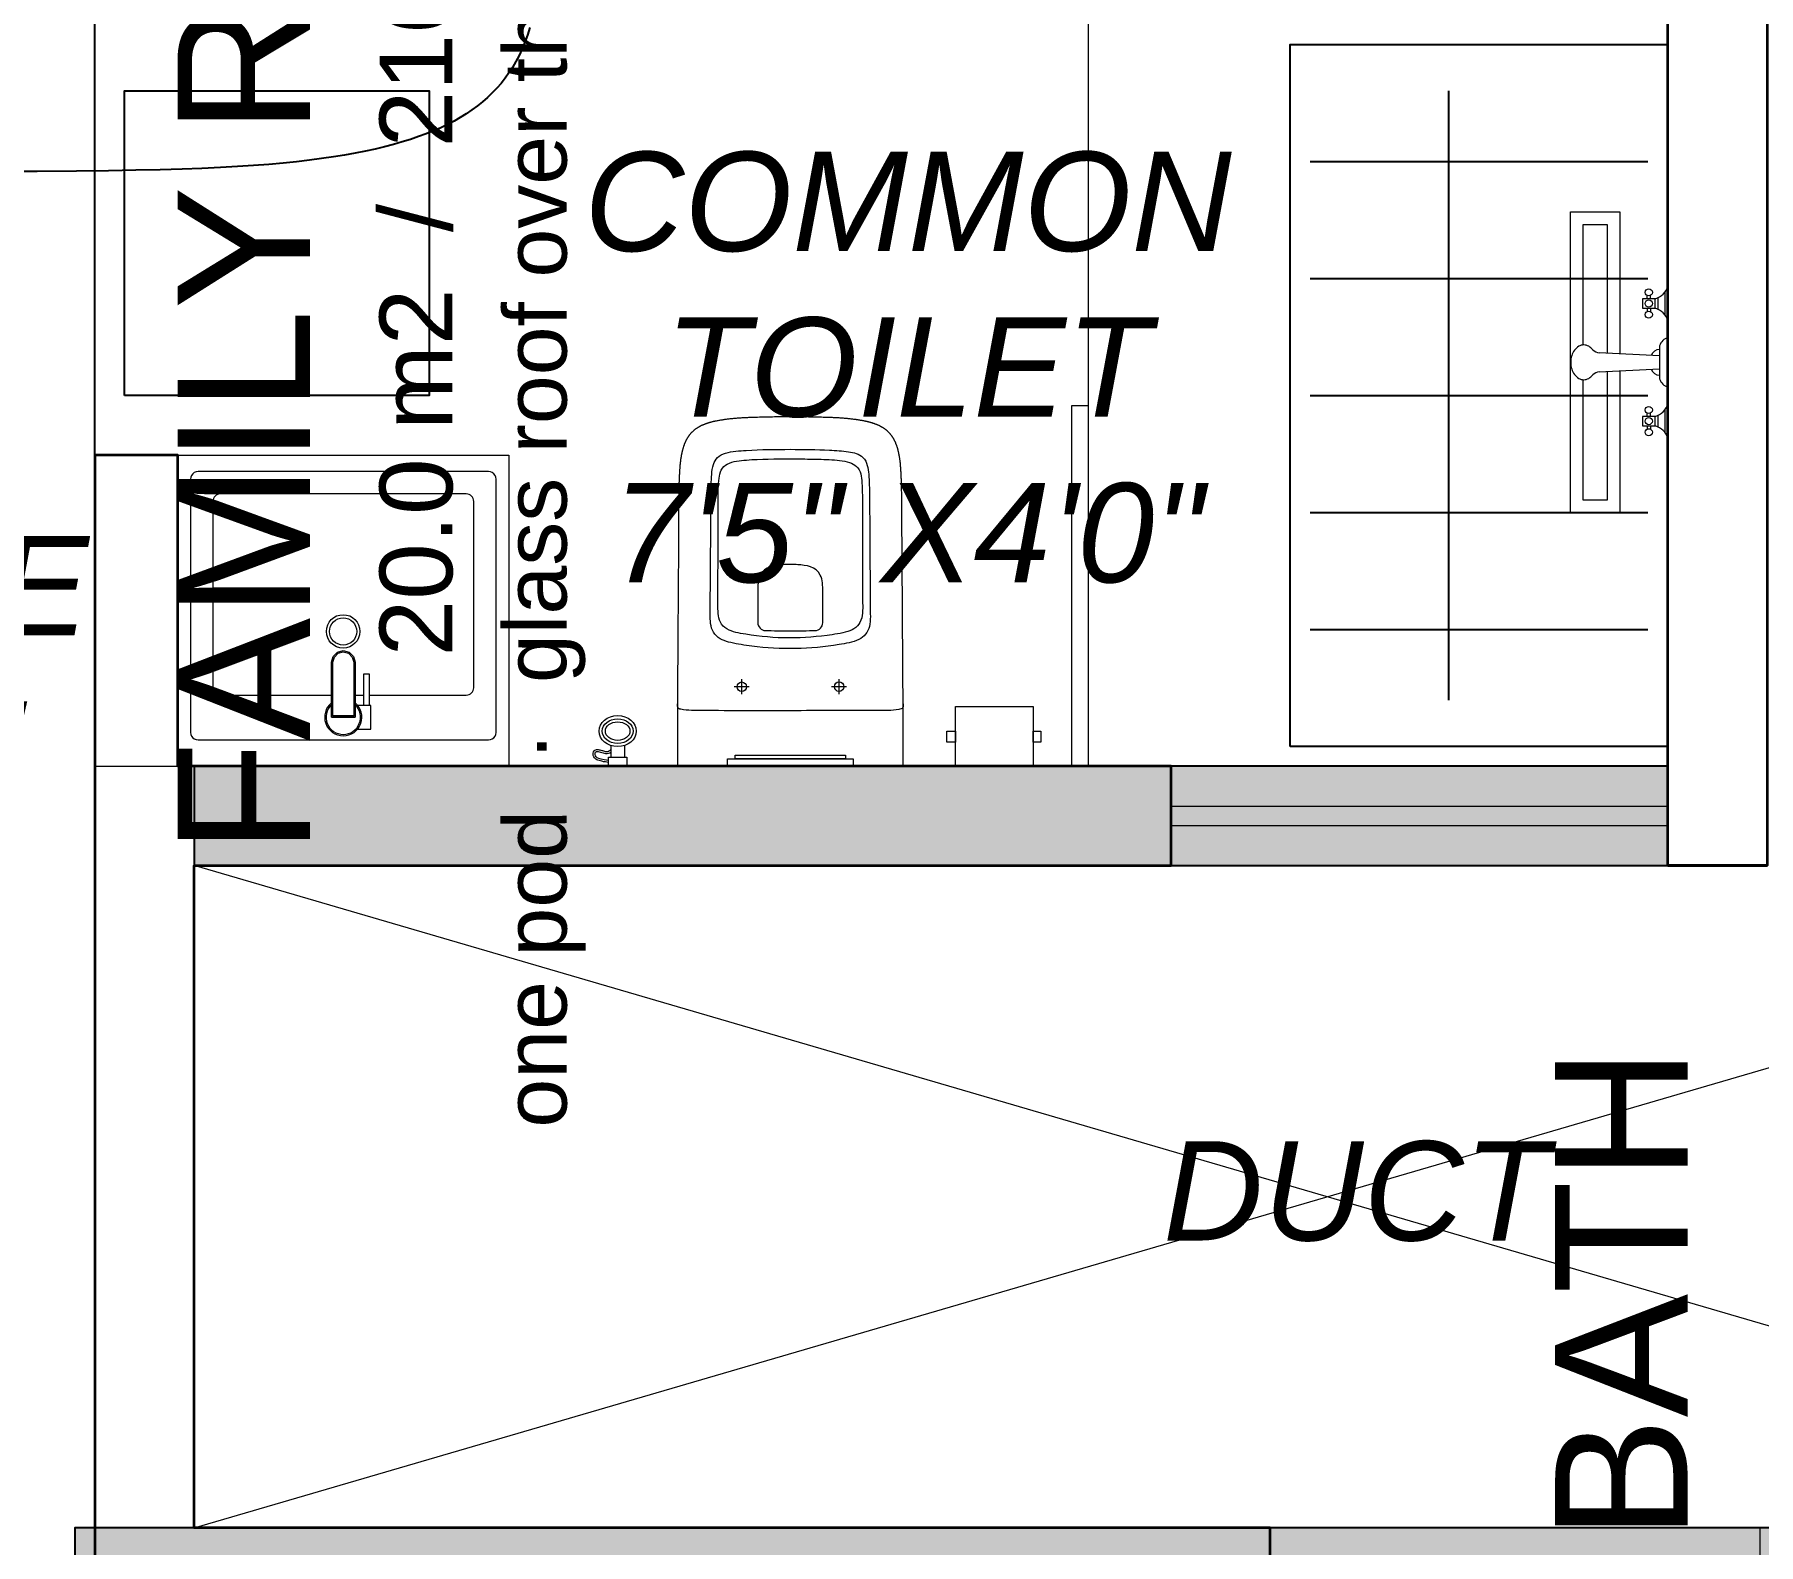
# Model space of a CAD drawing. Header units: millimetres. Extents: x 0 to 125073, y 0 to 71249.
# Drawn here: x 66138 to 68741, y 36699 to 38979 of the extents above; entities that cross this region are included whole.
import ezdxf
from ezdxf.enums import TextEntityAlignment as Align
from ezdxf.lldxf.tags import DXFTag

# ---------------------------------------------------------------- set-up
doc = ezdxf.new("R2010")
doc.units = ezdxf.units.MM
doc.linetypes.add('DASH', pattern=[1, 0.5, -0.5])
doc.linetypes.add('DASHED', pattern=[20, 12, -8])
doc.layers.add('DA_BUILDING LINE', color=7, linetype='Continuous', lineweight=9, true_color=0xc2db0000)
doc.layers.add('DA_FURNITURE', color=102, linetype='Continuous', lineweight=5, true_color=0xc2666666)
for name, color, linetype, lineweight in [('DA_CARPET AREA RERA', 30, 'Continuous', 9), ('DA_DOTTED LINES', 8, 'DASH', 5), ('DA_TEXT IN SQ.FT', 193, 'Continuous', 9), ('DA_WALL', 7, 'Continuous', 35), ('DA_WINDOW', 4, 'Continuous', 9)]:
    doc.layers.add(name, color=color, linetype=linetype, lineweight=lineweight)
for name, color, linetype in [('DA_DOOR', 35, 'Continuous'), ('PROP-FURN', 9, 'CONTINUOUS'), ('PROP-KEEP', 6, 'DASHED'), ('PROP-SHELL', 7, 'CONTINUOUS'), ('PROP-TEXT', 3, 'CONTINUOUS'), ('PROP-WALL-NEW', 1, 'CONTINUOUS')]:
    doc.layers.add(name, color=color, linetype=linetype)
doc.styles.get("Standard").update_dxf_attribs({"font": 'arial.ttf'})
tags = doc.linetypes.add('( Hidden )', pattern=[0.375, 0.25, -0.125]).pattern_tags.tags
tags[6:7] = [DXFTag(74, 4), DXFTag(75, 0), DXFTag(340, '0'), DXFTag(46, 1.0), DXFTag(50, 0.0), DXFTag(44, 0.0), DXFTag(45, 0.0)]
tags[4:5] = [DXFTag(74, 4), DXFTag(75, 0), DXFTag(340, '0'), DXFTag(46, 1.0), DXFTag(50, 0.0), DXFTag(44, 0.0), DXFTag(45, 0.0)]

# ---------------------------------------------------------------- blocks, each defined once
blk = doc.blocks.new('GSHGJSDFGJ')
at = {"layer": 'DA_BUILDING LINE', "linetype": '( Hidden )', "ltscale": 500}
blk.add_lwpolyline([(-27933.6, 82306.5), (-29713.6, 82306.5), (-29713.6, 78051.5), (-31518.6, 78051.5), (-31518.6, 79396.5), (-32288.6, 79396.5), (-32288.6, 78051.5), (-34663.6, 78051.5), (-34663.6, 77051.5), (-31143.6, 77051.5), (-31143.6, 71896.5)], dxfattribs=at)
blk = doc.blocks.new('A$C7B5F7F67-flat-2-flat-1-flat-2')
at = {"layer": 'DA_FURNITURE', "ltscale": 8}
for p, q in [((0.0675, -0.045), (0.0675, -0.2128)), ((0.36, -0.0338), (0.0788, -0.0338)), ((0.3713, -0.4163), (0.3713, -0.045)), ((0.0675, -0.2484), (0.0675, -0.2614)), ((0.0675, -0.2696), (0.0675, -0.4163)), ((0.0788, -0.4275), (0.36, -0.4275))]:
    blk.add_line(p, q, dxfattribs=at)
at = {"layer": 'DA_FURNITURE'}
for points in [[(0.0113, -0.4613), (0.3938, -0.4613), (0.3967, -0.4609), (0.3994, -0.4597), (0.4017, -0.458), (0.4035, -0.4556), (0.4046, -0.4529), (0.405, -0.45), (0.405, -0.0113), (0.4046, -0.0083), (0.4035, -0.0056), (0.4017, -0.0033), (0.3994, -0.0015), (0.3967, -0.0004), (0.3938, 0), (0.0113, 0), (0.0083, -0.0004), (0.0056, -0.0015), (0.0033, -0.0033), (0.0015, -0.0056), (0.0004, -0.0083), (0, -0.0113), (0, -0.45), (0.0004, -0.4529), (0.0015, -0.4556), (0.0033, -0.458), (0.0056, -0.4597), (0.0083, -0.4609)], [(0.1171, -0.2484), (0.0342, -0.2484), (0.0342, -0.2128), (0.1171, -0.2128), (0.126, -0.2152), (0.1325, -0.2217), (0.1349, -0.2306), (0.1325, -0.2395), (0.126, -0.246)], [(0.1171, -0.2463), (0.0363, -0.2463), (0.0363, -0.215), (0.1171, -0.215), (0.1249, -0.2171), (0.1307, -0.2228), (0.1327, -0.2306), (0.1307, -0.2384), (0.1249, -0.2442)], [(0.052, -0.2696), (0.052, -0.2614), (0.0997, -0.2614), (0.0997, -0.2696)]]:
    blk.add_lwpolyline(points, close=True, dxfattribs=at)
for points in [[(0.1171, -0.2128), (0.0342, -0.2128), (0.0342, -0.2484), (0.1171, -0.2484)], [(0.0163, -0.2523), (0.0163, -0.2523), (0.0163, -0.2724), (0.052, -0.2724), (0.052, -0.2524)]]:
    blk.add_lwpolyline(points, dxfattribs=at)
at = {"layer": 'DA_FURNITURE', "ltscale": 8}
for radius in [0.0253, 0.0205]:
    blk.add_circle((0.1637, -0.2304), radius, dxfattribs=at)
for centre, radius, start, end in [((0.0788, -0.045), 0.0113, 90, 180), ((0.36, -0.045), 0.0113, 360, 90), ((0.0342, -0.2306), 0.0281, 39.2551, 320.7449), ((0.0342, -0.2306), 0.026, 43.2723, 316.7277), ((0.0788, -0.4163), 0.0113, 180, 270), ((0.36, -0.4163), 0.0113, 270, 360)]:
    blk.add_arc(centre, radius, start, end, dxfattribs=at)
blk = doc.blocks.new('wc2')
at = {"layer": 'DA_FURNITURE'}
for p, q in [((-0.5973, -0.2609), (-0.6148, -0.2609)), ((-0.5973, -0.2814), (-0.6148, -0.2814))]:
    blk.add_line(p, q, dxfattribs=at)
for points in [[(-0.5758, 0.3562), (-0.5758, 0.3678), (-0.5921, 0.3678), (-0.5921, 0.3562)], [(-0.5384, 0.2388), (-0.5384, 0.3562), (-0.6288, 0.3562), (-0.6288, 0.2388)], [(-0.5758, 0.2257), (-0.5758, 0.2388), (-0.5921, 0.2388), (-0.5921, 0.2257)], [(-0.6288, -0.1808), (-0.6288, 0.0535), (-0.6288, 0.1121), (-0.6288, 0.1414), (-0.6288, 0.1561), (-0.6288, 0.1597), (-0.6288, 0.16), (-0.6288, 0.16), (-0.6288, 0.1601), (-0.6288, 0.1601), (-0.6288, 0.1601), (-0.6288, 0.1601), (-0.6287, 0.1601), (-0.6287, 0.1601), (-0.6285, 0.1601), (-0.6281, 0.1601), (-0.6277, 0.1601), (-0.6273, 0.1601), (-0.6269, 0.1601), (-0.6265, 0.1601), (-0.6261, 0.1601), (-0.6257, 0.1601), (-0.6253, 0.1601), (-0.6248, 0.1601), (-0.6244, 0.1601), (-0.624, 0.1601), (-0.6236, 0.1601), (-0.6231, 0.1601), (-0.6227, 0.1601), (-0.6223, 0.1601), (-0.6218, 0.1601), (-0.6214, 0.16), (-0.6209, 0.16), (-0.6205, 0.16), (-0.62, 0.16), (-0.6196, 0.16), (-0.6191, 0.16), (-0.6186, 0.16), (-0.6182, 0.16), (-0.6177, 0.16), (-0.6172, 0.16), (-0.6168, 0.16), (-0.6163, 0.16), (-0.6158, 0.16), (-0.6148, 0.16), (-0.6138, 0.16), (-0.6128, 0.16), (-0.6118, 0.16), (-0.6108, 0.16), (-0.6098, 0.16), (-0.6088, 0.16), (-0.6077, 0.16), (-0.6067, 0.16), (-0.6056, 0.16), (-0.6046, 0.16), (-0.6035, 0.16), (-0.6024, 0.16), (-0.6013, 0.16), (-0.6003, 0.16), (-0.5992, 0.16), (-0.5981, 0.16), (-0.597, 0.16), (-0.5958, 0.16), (-0.5947, 0.16), (-0.5936, 0.16), (-0.5925, 0.16), (-0.5914, 0.16), (-0.5902, 0.16), (-0.588, 0.16), (-0.5857, 0.16), (-0.5811, 0.16), (-0.5788, 0.16), (-0.5766, 0.16), (-0.5743, 0.16), (-0.572, 0.16), (-0.5709, 0.16), (-0.5698, 0.16), (-0.5687, 0.16), (-0.5675, 0.16), (-0.5664, 0.16), (-0.5653, 0.16), (-0.5642, 0.16), (-0.5631, 0.16), (-0.562, 0.16), (-0.5609, 0.16), (-0.5599, 0.16), (-0.5588, 0.16), (-0.5577, 0.16), (-0.5567, 0.16), (-0.5556, 0.16), (-0.5546, 0.16), (-0.5535, 0.16), (-0.5525, 0.16), (-0.5515, 0.16), (-0.5505, 0.16), (-0.5495, 0.16), (-0.5485, 0.16), (-0.5475, 0.16), (-0.5471, 0.16), (-0.5466, 0.16), (-0.5461, 0.16), (-0.5456, 0.16), (-0.5452, 0.16), (-0.5447, 0.16), (-0.5442, 0.16), (-0.5438, 0.16), (-0.5433, 0.16), (-0.5428, 0.16), (-0.5424, 0.16), (-0.5419, 0.16), (-0.5415, 0.16), (-0.541, 0.16), (-0.5406, 0.16), (-0.5402, 0.16), (-0.5397, 0.1599), (-0.5393, 0.1599), (-0.5389, 0.1599), (-0.5385, 0.1599), (-0.538, 0.1599), (-0.5376, 0.1599), (-0.5372, 0.1599), (-0.5368, 0.1599), (-0.5364, 0.1599), (-0.536, 0.1599), (-0.5356, 0.1599), (-0.5352, 0.1599), (-0.5348, 0.1599), (-0.5344, 0.1599), (-0.5343, 0.1599), (-0.5343, 0.1599), (-0.5343, 0.1599), (-0.5343, 0.1599), (-0.5343, 0.1599), (-0.5343, 0.1599), (-0.5342, 0.1599), (-0.5342, 0.1599), (-0.534, 0.1599), (-0.5333, 0.1599), (-0.5304, 0.1599), (-0.5276, 0.1599), (-0.5219, 0.1598), (-0.519, 0.1598), (-0.5183, 0.1598), (-0.5179, 0.1598), (-0.5178, 0.1598), (-0.5177, 0.1598), (-0.5177, 0.1598), (-0.5177, 0.1598), (-0.5177, 0.1598), (-0.5176, 0.1598), (-0.5176, 0.1598), (-0.5174, 0.1598), (-0.5167, 0.1598), (-0.5052, 0.1597), (-0.4938, 0.1596), (-0.4824, 0.1595), (-0.4709, 0.1594), (-0.4595, 0.1594), (-0.4138, 0.1591), (-0.4023, 0.1591), (-0.3909, 0.159), (-0.3852, 0.1589), (-0.3794, 0.1589), (-0.368, 0.1588), (-0.3451, 0.1587), (-0.3222, 0.1585), (-0.2993, 0.1583), (-0.2878, 0.1583), (-0.2763, 0.1582), (-0.2649, 0.1581), (-0.2534, 0.1581), (-0.252, 0.1581), (-0.2516, 0.1581), (-0.2515, 0.1581), (-0.2514, 0.1581), (-0.2514, 0.1581), (-0.2513, 0.1581), (-0.2513, 0.1581), (-0.251, 0.158), (-0.2495, 0.158), (-0.2467, 0.158), (-0.241, 0.158), (-0.2353, 0.158), (-0.2296, 0.1579), (-0.2267, 0.1579), (-0.2239, 0.1579), (-0.221, 0.1579), (-0.2182, 0.1578), (-0.2153, 0.1578), (-0.2124, 0.1577), (-0.2096, 0.1577), (-0.2067, 0.1576), (-0.2039, 0.1576), (-0.201, 0.1575), (-0.1982, 0.1574), (-0.1968, 0.1573), (-0.1953, 0.1573), (-0.1939, 0.1572), (-0.1925, 0.1572), (-0.1911, 0.1571), (-0.1896, 0.157), (-0.1882, 0.157), (-0.1868, 0.1569), (-0.1854, 0.1568), (-0.185, 0.1568), (-0.185, 0.1568), (-0.185, 0.1568), (-0.185, 0.1568), (-0.1849, 0.1568), (-0.1849, 0.1568), (-0.1848, 0.1568), (-0.1845, 0.1568), (-0.1831, 0.1567), (-0.1817, 0.1566), (-0.1804, 0.1565), (-0.179, 0.1564), (-0.1777, 0.1563), (-0.1763, 0.1562), (-0.1749, 0.1561), (-0.1736, 0.156), (-0.1722, 0.1558), (-0.1708, 0.1557), (-0.1695, 0.1555), (-0.1681, 0.1554), (-0.1668, 0.1552), (-0.1661, 0.1551), (-0.1654, 0.155), (-0.1647, 0.1549), (-0.164, 0.1548), (-0.1634, 0.1547), (-0.1627, 0.1546), (-0.162, 0.1545), (-0.1613, 0.1544), (-0.1607, 0.1542), (-0.16, 0.1541), (-0.1593, 0.154), (-0.1586, 0.1539), (-0.158, 0.1538), (-0.1573, 0.1536), (-0.1566, 0.1535), (-0.156, 0.1533), (-0.1553, 0.1532), (-0.1546, 0.1531), (-0.154, 0.1529), (-0.1536, 0.1528), (-0.1535, 0.1528), (-0.1534, 0.1528), (-0.1534, 0.1528), (-0.1533, 0.1528), (-0.1527, 0.1526), (-0.1521, 0.1525), (-0.1515, 0.1523), (-0.1509, 0.1522), (-0.1503, 0.152), (-0.1497, 0.1519), (-0.1491, 0.1517), (-0.1486, 0.1515), (-0.148, 0.1513), (-0.1474, 0.1512), (-0.1468, 0.151), (-0.1462, 0.1508), (-0.1456, 0.1506), (-0.1451, 0.1504), (-0.1445, 0.1502), (-0.1439, 0.15), (-0.1433, 0.1498), (-0.1427, 0.1496), (-0.1422, 0.1494), (-0.1416, 0.1491), (-0.141, 0.1489), (-0.1405, 0.1487), (-0.1399, 0.1484), (-0.1393, 0.1482), (-0.1388, 0.1479), (-0.1382, 0.1477), (-0.1377, 0.1474), (-0.1371, 0.1471), (-0.1366, 0.1469), (-0.136, 0.1466), (-0.1355, 0.1463), (-0.135, 0.146), (-0.1344, 0.1457), (-0.1339, 0.1454), (-0.1334, 0.1451), (-0.1329, 0.1448), (-0.1323, 0.1444), (-0.1318, 0.1441), (-0.1313, 0.1438), (-0.1308, 0.1434), (-0.1303, 0.1431), (-0.1298, 0.1427), (-0.1293, 0.1424), (-0.1288, 0.142), (-0.1283, 0.1416), (-0.1279, 0.1412), (-0.1277, 0.1411), (-0.1277, 0.1411), (-0.1277, 0.1411), (-0.1277, 0.1411), (-0.1277, 0.1411), (-0.1277, 0.1411), (-0.1275, 0.141), (-0.127, 0.1406), (-0.1266, 0.1401), (-0.1261, 0.1397), (-0.1256, 0.1393), (-0.1252, 0.1388), (-0.1247, 0.1384), (-0.1242, 0.138), (-0.1238, 0.1375), (-0.1234, 0.137), (-0.1229, 0.1366), (-0.1225, 0.1361), (-0.1221, 0.1356), (-0.1217, 0.1352), (-0.1213, 0.1347), (-0.1209, 0.1342), (-0.1205, 0.1337), (-0.1201, 0.1332), (-0.1198, 0.1327), (-0.1194, 0.1322), (-0.1191, 0.1317), (-0.1187, 0.1312), (-0.1184, 0.1307), (-0.118, 0.1301), (-0.1177, 0.1296), (-0.1173, 0.1291), (-0.117, 0.1285), (-0.1167, 0.128), (-0.1164, 0.1275), (-0.1161, 0.1269), (-0.1158, 0.1264), (-0.1155, 0.1258), (-0.1152, 0.1253), (-0.1149, 0.1247), (-0.1146, 0.1241), (-0.1144, 0.1236), (-0.1141, 0.123), (-0.1138, 0.1224), (-0.1136, 0.1219), (-0.1133, 0.1213), (-0.1131, 0.1207), (-0.1128, 0.1201), (-0.1126, 0.1195), (-0.1124, 0.119), (-0.1121, 0.1184), (-0.1119, 0.1178), (-0.1117, 0.1172), (-0.1115, 0.1166), (-0.1113, 0.116), (-0.1111, 0.1154), (-0.1109, 0.1148), (-0.1107, 0.1142), (-0.1105, 0.1136), (-0.1103, 0.113), (-0.1101, 0.1124), (-0.1099, 0.1117), (-0.1098, 0.1111), (-0.1096, 0.1105), (-0.1094, 0.1099), (-0.1092, 0.1093), (-0.1091, 0.1087), (-0.1089, 0.1081), (-0.1088, 0.1074), (-0.1086, 0.1068), (-0.1085, 0.1062), (-0.1083, 0.1056), (-0.1082, 0.105), (-0.108, 0.1043), (-0.1079, 0.1037), (-0.1078, 0.1031), (-0.1076, 0.1025), (-0.1075, 0.1018), (-0.1073, 0.1006), (-0.107, 0.0993), (-0.1068, 0.0981), (-0.1066, 0.0968), (-0.1064, 0.0956), (-0.1062, 0.0944), (-0.106, 0.0931), (-0.1058, 0.0919), (-0.1056, 0.0907), (-0.1054, 0.0894), (-0.1053, 0.0888), (-0.1053, 0.0885), (-0.1053, 0.0884), (-0.1053, 0.0883), (-0.1053, 0.0883), (-0.1053, 0.0882), (-0.1051, 0.0868), (-0.1049, 0.0854), (-0.1047, 0.084), (-0.1045, 0.0827), (-0.1044, 0.0813), (-0.1042, 0.0799), (-0.1041, 0.0785), (-0.1039, 0.0771), (-0.1038, 0.0757), (-0.1037, 0.0743), (-0.1036, 0.0729), (-0.1034, 0.0715), (-0.1033, 0.0701), (-0.1032, 0.0687), (-0.1031, 0.0674), (-0.103, 0.066), (-0.1029, 0.0646), (-0.1028, 0.0632), (-0.1028, 0.0618), (-0.1027, 0.0604), (-0.1026, 0.059), (-0.1025, 0.0576), (-0.1025, 0.0562), (-0.1024, 0.0548), (-0.1023, 0.0534), (-0.1023, 0.052), (-0.1022, 0.0506), (-0.1021, 0.0478), (-0.102, 0.045), (-0.102, 0.0422), (-0.1019, 0.0394), (-0.1018, 0.0366), (-0.1017, 0.0338), (-0.1017, 0.031), (-0.1016, 0.0254), (-0.1015, 0.024), (-0.1015, 0.0234), (-0.1015, 0.0226), (-0.1014, 0.0198), (-0.1014, 0.0169), (-0.1013, 0.0141), (-0.1013, 0.0112), (-0.1012, 0.0084), (-0.1012, 0.0055), (-0.1012, 0.0026), (-0.1012, -0.0002), (-0.1011, -0.0031), (-0.1011, -0.0059), (-0.1011, -0.0088), (-0.1011, -0.0116), (-0.1011, -0.0145), (-0.1011, -0.0174), (-0.1012, -0.0202), (-0.1012, -0.0231), (-0.1012, -0.0259), (-0.1012, -0.0288), (-0.1013, -0.0317), (-0.1013, -0.0345), (-0.1014, -0.0374), (-0.1014, -0.0402), (-0.1015, -0.0431), (-0.1016, -0.0487), (-0.1017, -0.0543), (-0.1018, -0.057), (-0.1019, -0.0598), (-0.1019, -0.0626), (-0.102, -0.0654), (-0.1021, -0.0682), (-0.1022, -0.071), (-0.1023, -0.0724), (-0.1023, -0.0738), (-0.1024, -0.0752), (-0.1024, -0.0766), (-0.1025, -0.078), (-0.1026, -0.0794), (-0.1026, -0.0808), (-0.1027, -0.0822), (-0.1028, -0.0836), (-0.1029, -0.085), (-0.103, -0.0864), (-0.1031, -0.0878), (-0.1032, -0.0892), (-0.1033, -0.0906), (-0.1034, -0.092), (-0.1035, -0.0934), (-0.1036, -0.0948), (-0.1038, -0.0962), (-0.1039, -0.0976), (-0.104, -0.0989), (-0.1042, -0.1003), (-0.1043, -0.1017), (-0.1045, -0.1031), (-0.1046, -0.1045), (-0.1048, -0.1059), (-0.105, -0.1073), (-0.1051, -0.108), (-0.1051, -0.108), (-0.1051, -0.108), (-0.1051, -0.1081), (-0.1051, -0.1083), (-0.1052, -0.1086), (-0.1053, -0.1098), (-0.1055, -0.111), (-0.1057, -0.1123), (-0.1059, -0.1135), (-0.1061, -0.1148), (-0.1063, -0.116), (-0.1065, -0.1173), (-0.1067, -0.1185), (-0.1069, -0.1198), (-0.1071, -0.121), (-0.1074, -0.1223), (-0.1075, -0.1229), (-0.1076, -0.1235), (-0.1078, -0.1242), (-0.1079, -0.1248), (-0.108, -0.1254), (-0.1082, -0.126), (-0.1083, -0.1267), (-0.1085, -0.1273), (-0.1086, -0.1279), (-0.1088, -0.1285), (-0.1089, -0.1292), (-0.1091, -0.1298), (-0.1092, -0.1304), (-0.1094, -0.131), (-0.1096, -0.1316), (-0.1098, -0.1323), (-0.1099, -0.1329), (-0.1101, -0.1335), (-0.1103, -0.1341), (-0.1105, -0.1347), (-0.1107, -0.1353), (-0.1109, -0.1359), (-0.1111, -0.1365), (-0.1113, -0.1371), (-0.1115, -0.1377), (-0.1117, -0.1383), (-0.112, -0.1389), (-0.1122, -0.1395), (-0.1124, -0.1401), (-0.1126, -0.1407), (-0.1129, -0.1413), (-0.1131, -0.1419), (-0.1134, -0.1425), (-0.1136, -0.143), (-0.1139, -0.1436), (-0.1142, -0.1442), (-0.1144, -0.1448), (-0.1147, -0.1453), (-0.115, -0.1459), (-0.1153, -0.1464), (-0.1156, -0.147), (-0.1159, -0.1476), (-0.1162, -0.1481), (-0.1165, -0.1487), (-0.1168, -0.1492), (-0.1171, -0.1497), (-0.1174, -0.1503), (-0.1178, -0.1508), (-0.1181, -0.1513), (-0.1185, -0.1519), (-0.1188, -0.1524), (-0.1192, -0.1529), (-0.1195, -0.1534), (-0.1199, -0.1539), (-0.1203, -0.1544), (-0.1207, -0.1549), (-0.1211, -0.1554), (-0.1215, -0.1559), (-0.1219, -0.1564), (-0.1223, -0.1568), (-0.1227, -0.1573), (-0.1231, -0.1578), (-0.1235, -0.1582), (-0.124, -0.1587), (-0.1244, -0.1591), (-0.1249, -0.1596), (-0.1253, -0.16), (-0.1258, -0.1605), (-0.1263, -0.1609), (-0.1268, -0.1613), (-0.1268, -0.1614), (-0.1269, -0.1614), (-0.1269, -0.1614), (-0.1269, -0.1615), (-0.1271, -0.1616), (-0.1273, -0.1618), (-0.1278, -0.1622), (-0.1282, -0.1625), (-0.1287, -0.1629), (-0.1292, -0.1633), (-0.1297, -0.1636), (-0.1302, -0.164), (-0.1307, -0.1644), (-0.1312, -0.1647), (-0.1317, -0.165), (-0.1322, -0.1654), (-0.1327, -0.1657), (-0.1333, -0.166), (-0.1338, -0.1663), (-0.1343, -0.1666), (-0.1348, -0.1669), (-0.1354, -0.1672), (-0.1359, -0.1675), (-0.1364, -0.1678), (-0.137, -0.1681), (-0.1375, -0.1683), (-0.1381, -0.1686), (-0.1386, -0.1688), (-0.1392, -0.1691), (-0.1397, -0.1693), (-0.1403, -0.1696), (-0.1409, -0.1698), (-0.1414, -0.17), (-0.142, -0.1703), (-0.1425, -0.1705), (-0.1431, -0.1707), (-0.1437, -0.1709), (-0.1443, -0.1711), (-0.1448, -0.1713), (-0.1454, -0.1715), (-0.146, -0.1717), (-0.1466, -0.1719), (-0.1472, -0.1721), (-0.1477, -0.1723), (-0.1483, -0.1724), (-0.1489, -0.1726), (-0.1495, -0.1728), (-0.1501, -0.1729), (-0.1507, -0.1731), (-0.1513, -0.1732), (-0.1519, -0.1734), (-0.1521, -0.1735), (-0.1522, -0.1735), (-0.1523, -0.1735), (-0.1525, -0.1735), (-0.1531, -0.1737), (-0.1538, -0.1739), (-0.1545, -0.174), (-0.1551, -0.1742), (-0.1558, -0.1743), (-0.1565, -0.1744), (-0.1571, -0.1746), (-0.1578, -0.1747), (-0.1585, -0.1748), (-0.1591, -0.175), (-0.1598, -0.1751), (-0.1605, -0.1752), (-0.1612, -0.1753), (-0.1618, -0.1754), (-0.1625, -0.1756), (-0.1632, -0.1757), (-0.1638, -0.1758), (-0.1645, -0.1759), (-0.1652, -0.176), (-0.1659, -0.1761), (-0.1665, -0.1761), (-0.1672, -0.1762), (-0.1686, -0.1764), (-0.1699, -0.1766), (-0.1713, -0.1767), (-0.1727, -0.1769), (-0.174, -0.177), (-0.1754, -0.1771), (-0.1767, -0.1772), (-0.1781, -0.1773), (-0.1795, -0.1774), (-0.1808, -0.1775), (-0.1822, -0.1776), (-0.1835, -0.1777), (-0.1836, -0.1777), (-0.1836, -0.1777), (-0.1836, -0.1777), (-0.1836, -0.1777), (-0.1837, -0.1777), (-0.1837, -0.1777), (-0.1841, -0.1777), (-0.1848, -0.1778), (-0.1862, -0.1779), (-0.1877, -0.1779), (-0.1891, -0.178), (-0.1905, -0.1781), (-0.1919, -0.1781), (-0.1934, -0.1782), (-0.1948, -0.1783), (-0.1962, -0.1783), (-0.1976, -0.1784), (-0.1991, -0.1784), (-0.2005, -0.1785), (-0.2033, -0.1785), (-0.2062, -0.1786), (-0.209, -0.1787), (-0.2119, -0.1787), (-0.2148, -0.1788), (-0.2176, -0.1788), (-0.2205, -0.1789), (-0.2233, -0.1789), (-0.2262, -0.1789), (-0.229, -0.1789), (-0.2319, -0.179), (-0.2376, -0.179), (-0.2433, -0.179), (-0.249, -0.179), (-0.2504, -0.179), (-0.2518, -0.179), (-0.2547, -0.1791), (-0.2604, -0.1791), (-0.2719, -0.1792), (-0.2833, -0.1792), (-0.3062, -0.1794), (-0.312, -0.1795), (-0.3148, -0.1795), (-0.3163, -0.1795), (-0.3166, -0.1795), (-0.3166, -0.1795), (-0.3166, -0.1795), (-0.3167, -0.1795), (-0.3168, -0.1795), (-0.3169, -0.1795), (-0.3173, -0.1795), (-0.3187, -0.1795), (-0.3416, -0.1797), (-0.3875, -0.18), (-0.4104, -0.1801), (-0.4333, -0.1802), (-0.4448, -0.1803), (-0.4476, -0.1803), (-0.4491, -0.1803), (-0.4498, -0.1803), (-0.45, -0.1804), (-0.45, -0.1804), (-0.45, -0.1804), (-0.45, -0.1804), (-0.45, -0.1804), (-0.4501, -0.1804), (-0.4502, -0.1804), (-0.4531, -0.1804), (-0.4645, -0.1804), (-0.4873, -0.1806), (-0.4987, -0.1806), (-0.5044, -0.1807), (-0.5102, -0.1807), (-0.5159, -0.1807), (-0.5162, -0.1807), (-0.5163, -0.1807), (-0.5164, -0.1807), (-0.5164, -0.1807), (-0.5164, -0.1807), (-0.5164, -0.1807), (-0.5164, -0.1807), (-0.5164, -0.1807), (-0.5166, -0.1807), (-0.517, -0.1807), (-0.5177, -0.1807), (-0.5205, -0.1808), (-0.5262, -0.1808), (-0.5319, -0.1809), (-0.5326, -0.1809), (-0.5328, -0.1809), (-0.5329, -0.1809), (-0.533, -0.1809), (-0.533, -0.1809), (-0.533, -0.1809), (-0.533, -0.1809), (-0.533, -0.1809), (-0.5331, -0.1809), (-0.5333, -0.1809), (-0.5337, -0.1809), (-0.5341, -0.1809), (-0.5341, -0.1809), (-0.5342, -0.1809), (-0.5342, -0.1809), (-0.5342, -0.1809), (-0.5342, -0.1809), (-0.5342, -0.1809), (-0.5342, -0.1809), (-0.5342, -0.1809), (-0.5342, -0.1809), (-0.5346, -0.1809), (-0.535, -0.1809), (-0.5354, -0.1809), (-0.5358, -0.1809), (-0.5362, -0.181), (-0.5366, -0.181), (-0.537, -0.181), (-0.5374, -0.181), (-0.5378, -0.181), (-0.5382, -0.181), (-0.5387, -0.181), (-0.5391, -0.181), (-0.5395, -0.181), (-0.54, -0.181), (-0.5404, -0.181), (-0.5408, -0.181), (-0.5413, -0.181), (-0.5417, -0.181), (-0.5422, -0.181), (-0.5426, -0.181), (-0.5431, -0.181), (-0.5435, -0.181), (-0.544, -0.181), (-0.5445, -0.181), (-0.5449, -0.181), (-0.5454, -0.181), (-0.5459, -0.181), (-0.5464, -0.181), (-0.5468, -0.181), (-0.5473, -0.181), (-0.5483, -0.181), (-0.5493, -0.181), (-0.5503, -0.181), (-0.5513, -0.181), (-0.5523, -0.181), (-0.5533, -0.181), (-0.5544, -0.181), (-0.5554, -0.181), (-0.5565, -0.181), (-0.5575, -0.181), (-0.5586, -0.181), (-0.5597, -0.181), (-0.5607, -0.181), (-0.5618, -0.181), (-0.5629, -0.181), (-0.564, -0.1809), (-0.5651, -0.1809), (-0.5662, -0.1809), (-0.5673, -0.1809), (-0.5685, -0.1809), (-0.5696, -0.1809), (-0.5707, -0.1809), (-0.5718, -0.1809), (-0.573, -0.1809), (-0.5752, -0.1809), (-0.5775, -0.1809), (-0.5798, -0.1809), (-0.5844, -0.1809), (-0.5867, -0.1809), (-0.5889, -0.1809), (-0.5912, -0.1809), (-0.5923, -0.1809), (-0.5935, -0.1809), (-0.5946, -0.1809), (-0.5957, -0.1809), (-0.5968, -0.1809), (-0.5979, -0.1809), (-0.599, -0.1809), (-0.6001, -0.1808), (-0.6012, -0.1808), (-0.6023, -0.1808), (-0.6034, -0.1808), (-0.6045, -0.1808), (-0.6055, -0.1808), (-0.6066, -0.1808), (-0.6076, -0.1808), (-0.6087, -0.1808), (-0.6097, -0.1808), (-0.6107, -0.1808), (-0.6117, -0.1808), (-0.6127, -0.1808), (-0.6137, -0.1808), (-0.6147, -0.1808), (-0.6157, -0.1808), (-0.6162, -0.1808), (-0.6167, -0.1808), (-0.6171, -0.1808), (-0.6176, -0.1808), (-0.6181, -0.1808), (-0.6185, -0.1808), (-0.619, -0.1808), (-0.6195, -0.1808), (-0.6199, -0.1808), (-0.6204, -0.1808), (-0.6208, -0.1808), (-0.6213, -0.1808), (-0.6217, -0.1808), (-0.6222, -0.1808), (-0.6226, -0.1808), (-0.6231, -0.1808), (-0.6235, -0.1808), (-0.6239, -0.1808), (-0.6243, -0.1808), (-0.6248, -0.1808), (-0.6252, -0.1808), (-0.6256, -0.1808), (-0.626, -0.1808), (-0.6264, -0.1808), (-0.6268, -0.1808), (-0.6272, -0.1808), (-0.6276, -0.1808), (-0.628, -0.1808), (-0.6284, -0.1808), (-0.6288, -0.1808)], [(-0.6174, -0.1051), (-0.6174, 0.0844), (-0.6288, 0.0844), (-0.6288, -0.1051)], [(-0.6117, -0.0938), (-0.6117, 0.073), (-0.6174, 0.073), (-0.6174, -0.0938)], [(-0.6288, -0.2851), (-0.6148, -0.2851), (-0.6148, -0.2572), (-0.6288, -0.2572)]]:
    blk.add_lwpolyline(points, close=True, dxfattribs=at)
for points in [[(-0.5198, 0.0632), (-0.4971, 0.0632)], [(-0.5085, 0.0746), (-0.5085, 0.0519)], [(-0.5085, -0.0724), (-0.5085, -0.0951)], [(-0.5198, -0.0837), (-0.4971, -0.0837)]]:
    blk.add_lwpolyline(points, dxfattribs=at)
at = {"layer": 'DA_FURNITURE', "extrusion": (0, 0, -1)}
for major_axis, ratio in [((0, 0.028), 0.833333), ((0, 0.0233), 0.8), ((0, 0.0186), 0.75)]:
    blk.add_ellipse((-0.5756, -0.2711), major_axis=major_axis, ratio=ratio, start_param=3.141593, end_param=9.424778, dxfattribs=at)
at = {"layer": 'DA_FURNITURE'}
for points, knots in [([(-0.5343, 0.1599), (-0.5361, 0.1599), (-0.5383, 0.1602), (-0.54, 0.1593), (-0.5421, 0.1583), (-0.5425, 0.1555), (-0.5429, 0.1534), (-0.545, 0.143), (-0.5444, 0.1321), (-0.5445, 0.1215), (-0.5447, 0.0993), (-0.5446, 0.077), (-0.5447, 0.0547), (-0.5447, 0.033), (-0.5447, 0.0112), (-0.5448, -0.0105), (-0.5447, -0.0549), (-0.545, -0.0994), (-0.5445, -0.1439), (-0.5444, -0.1544), (-0.5449, -0.1652), (-0.5427, -0.1755), (-0.5422, -0.1775), (-0.5417, -0.1797), (-0.5396, -0.1805), (-0.538, -0.1811), (-0.536, -0.181), (-0.5342, -0.1809)], [0, 0, 0, 0, 1, 1, 1, 2, 2, 2, 3, 3, 3, 4, 4, 4, 5, 5, 5, 6, 6, 6, 7, 7, 7, 8, 8, 8, 9, 9, 9, 9]), ([(-0.1501, -0.0105), (-0.1502, -0.0326), (-0.1503, -0.0549), (-0.1517, -0.077), (-0.1523, -0.0873), (-0.153, -0.0982), (-0.156, -0.1082), (-0.1573, -0.1125), (-0.1593, -0.1171), (-0.1625, -0.1204), (-0.1653, -0.1234), (-0.1692, -0.1253), (-0.1731, -0.1265), (-0.1828, -0.1294), (-0.1933, -0.1295), (-0.2033, -0.1298), (-0.2143, -0.1301), (-0.2252, -0.1302), (-0.2362, -0.1302), (-0.2584, -0.1304), (-0.2806, -0.1305), (-0.3029, -0.1307), (-0.325, -0.1308), (-0.3472, -0.131), (-0.3693, -0.1312), (-0.3804, -0.1313), (-0.3914, -0.1315), (-0.4025, -0.1314), (-0.4119, -0.1314), (-0.4218, -0.1303), (-0.4294, -0.1243), (-0.4367, -0.1183), (-0.4399, -0.1092), (-0.442, -0.1003), (-0.4444, -0.0898), (-0.4459, -0.0792), (-0.4473, -0.0685), (-0.4502, -0.0467), (-0.4513, -0.0246), (-0.4509, -0.0025), (-0.4505, 0.0195), (-0.4485, 0.0414), (-0.445, 0.0632), (-0.4433, 0.0732), (-0.4419, 0.0839), (-0.4374, 0.093), (-0.4333, 0.1011), (-0.4264, 0.1067), (-0.4177, 0.1089), (-0.4128, 0.1102), (-0.4076, 0.1104), (-0.4026, 0.1104), (-0.3972, 0.1104), (-0.3918, 0.1104), (-0.3864, 0.1103), (-0.3753, 0.1102), (-0.3642, 0.1102), (-0.353, 0.1101), (-0.3309, 0.1099), (-0.3087, 0.1097), (-0.2866, 0.1096), (-0.2646, 0.1094), (-0.2426, 0.1094), (-0.2205, 0.1092), (-0.2096, 0.109), (-0.1987, 0.1089), (-0.1878, 0.1079), (-0.1789, 0.1071), (-0.1692, 0.106), (-0.1626, 0.0993), (-0.1568, 0.0936), (-0.1551, 0.0852), (-0.1539, 0.0775), (-0.1524, 0.068), (-0.1518, 0.0584), (-0.1513, 0.0488), (-0.1504, 0.029), (-0.1502, 0.0093), (-0.1501, -0.0105)], [0, 0, 0, 0, 1, 1, 1, 2, 2, 2, 3, 3, 3, 4, 4, 4, 5, 5, 5, 6, 6, 6, 7, 7, 7, 8, 8, 8, 9, 9, 9, 10, 10, 10, 11, 11, 11, 12, 12, 12, 13, 13, 13, 14, 14, 14, 15, 15, 15, 16, 16, 16, 17, 17, 17, 18, 18, 18, 19, 19, 19, 20, 20, 20, 21, 21, 21, 22, 22, 22, 23, 23, 23, 24, 24, 24, 25, 25, 25, 26, 26, 26, 26]), ([(-0.1645, -0.0105), (-0.1646, -0.0326), (-0.1646, -0.0548), (-0.1663, -0.0768), (-0.1671, -0.0864), (-0.1678, -0.0969), (-0.1723, -0.1056), (-0.1767, -0.114), (-0.1851, -0.117), (-0.1939, -0.118), (-0.2044, -0.1193), (-0.2151, -0.1193), (-0.2256, -0.1194), (-0.2366, -0.1195), (-0.2476, -0.1194), (-0.2586, -0.1195), (-0.2807, -0.1195), (-0.3028, -0.1196), (-0.3249, -0.1196), (-0.3359, -0.1196), (-0.347, -0.1197), (-0.358, -0.1197), (-0.369, -0.1197), (-0.3799, -0.1199), (-0.3909, -0.1197), (-0.4001, -0.1195), (-0.41, -0.1187), (-0.4169, -0.1119), (-0.424, -0.1049), (-0.4262, -0.0948), (-0.428, -0.0855), (-0.4361, -0.0428), (-0.437, 0.0019), (-0.4311, 0.045), (-0.4297, 0.0554), (-0.4284, 0.0663), (-0.4252, 0.0764), (-0.4224, 0.0852), (-0.4172, 0.0929), (-0.4083, 0.0962), (-0.399, 0.0997), (-0.3884, 0.0988), (-0.3787, 0.0987), (-0.3677, 0.0987), (-0.3566, 0.0987), (-0.3456, 0.0987), (-0.3235, 0.0986), (-0.3014, 0.0986), (-0.2793, 0.0985), (-0.2572, 0.0985), (-0.2352, 0.0988), (-0.2132, 0.0982), (-0.2079, 0.0981), (-0.2026, 0.0978), (-0.1973, 0.0974), (-0.1928, 0.097), (-0.1882, 0.0965), (-0.1839, 0.0948), (-0.1753, 0.0916), (-0.1711, 0.0841), (-0.1691, 0.0756), (-0.1666, 0.0654), (-0.1659, 0.0549), (-0.1655, 0.0444), (-0.1651, 0.0335), (-0.1649, 0.0225), (-0.1647, 0.0116), (-0.1646, 0.0042), (-0.1645, -0.0031), (-0.1645, -0.0105)], [0, 0, 0, 0, 1, 1, 1, 2, 2, 2, 3, 3, 3, 4, 4, 4, 5, 5, 5, 6, 6, 6, 7, 7, 7, 8, 8, 8, 9, 9, 9, 10, 10, 10, 11, 11, 11, 12, 12, 12, 13, 13, 13, 14, 14, 14, 15, 15, 15, 16, 16, 16, 17, 17, 17, 18, 18, 18, 19, 19, 19, 20, 20, 20, 21, 21, 21, 22, 22, 22, 23, 23, 23, 23]), ([(-0.5085, 0.0703), (-0.5045, 0.0703), (-0.5013, 0.0672), (-0.5013, 0.0632), (-0.5013, 0.0593), (-0.5045, 0.0561), (-0.5085, 0.0561), (-0.5124, 0.0561), (-0.5156, 0.0593), (-0.5156, 0.0632), (-0.5156, 0.0672), (-0.5124, 0.0703), (-0.5085, 0.0703)], [0, 0, 0, 0, 1, 1, 1, 2, 2, 2, 3, 3, 3, 4, 4, 4, 4]), ([(-0.4119, -0.0595), (-0.4, -0.0596), (-0.3763, -0.0596), (-0.3644, -0.0595), (-0.3562, -0.0595), (-0.3474, -0.0596), (-0.3399, -0.0559), (-0.3273, -0.0495), (-0.3251, -0.0343), (-0.3243, -0.0217), (-0.3238, -0.016), (-0.3238, -0.005), (-0.3243, 0.0007), (-0.3251, 0.0134), (-0.3273, 0.0285), (-0.3399, 0.0349), (-0.3474, 0.0386), (-0.3562, 0.0385), (-0.3644, 0.0385), (-0.3644, 0.0385), (-0.3644, 0.0385), (-0.3644, 0.0385), (-0.3763, 0.0386), (-0.4, 0.0386), (-0.4119, 0.0385), (-0.4182, 0.0385), (-0.4236, 0.0333), (-0.4238, 0.027), (-0.4238, 0.027), (-0.4238, 0.027), (-0.4238, 0.027), (-0.4239, 0.0176), (-0.4241, -0.0011), (-0.4241, -0.0105), (-0.4241, -0.0199), (-0.4239, -0.0386), (-0.4238, -0.048), (-0.4236, -0.0543), (-0.4182, -0.0595), (-0.4119, -0.0595)], [0, 0, 0, 0, 1, 1, 1, 2, 2, 2, 3, 3, 3, 4, 4, 4, 5, 5, 5, 6, 6, 6, 7, 7, 7, 8, 8, 8, 9, 9, 9, 10, 10, 10, 11, 11, 11, 12, 12, 12, 13, 13, 13, 13]), ([(-0.5086, -0.0766), (-0.5046, -0.0766), (-0.5014, -0.0798), (-0.5014, -0.0837), (-0.5014, -0.0876), (-0.5046, -0.0908), (-0.5086, -0.0908), (-0.5125, -0.0908), (-0.5157, -0.0876), (-0.5157, -0.0837), (-0.5157, -0.0798), (-0.5125, -0.0766), (-0.5086, -0.0766)], [0, 0, 0, 0, 1, 1, 1, 2, 2, 2, 3, 3, 3, 4, 4, 4, 4]), ([(-0.6229, -0.2851), (-0.6227, -0.2865), (-0.6225, -0.2879), (-0.6219, -0.2913), (-0.6216, -0.2932), (-0.6206, -0.2978), (-0.6199, -0.3005), (-0.6178, -0.3045), (-0.6164, -0.3062), (-0.6133, -0.3078), (-0.6119, -0.3081), (-0.6094, -0.3082), (-0.608, -0.3081), (-0.6058, -0.3071), (-0.6049, -0.3064), (-0.6038, -0.3047), (-0.6035, -0.3037), (-0.6033, -0.302), (-0.6034, -0.3012), (-0.6037, -0.2987), (-0.6042, -0.2969), (-0.6052, -0.2933), (-0.6058, -0.2915), (-0.6068, -0.2874), (-0.6065, -0.2862), (-0.6058, -0.2844), (-0.6055, -0.2837), (-0.6033, -0.2814)], [0, 0, 0, 0, 0.111111, 0.111111, 0.222223, 0.222223, 0.376143, 0.376143, 0.530063, 0.530063, 0.640731, 0.640731, 0.73292, 0.73292, 0.792217, 0.792217, 0.840307, 0.840307, 0.888397, 0.888397, 0.996309, 0.996309, 1.104221, 1.104221, 1.307624, 1.307624, 1.422628, 1.422628, 1.422628, 1.422628]), ([(-0.62, -0.2851), (-0.6194, -0.2878), (-0.6177, -0.3017), (-0.6123, -0.3058), (-0.6037, -0.3045), (-0.6113, -0.2879), (-0.6088, -0.2835), (-0.6075, -0.2814)], [0, 0, 0, 0, 0.330819, 0.619422, 0.81589, 1.132999, 1.422628, 1.422628, 1.422628, 1.422628])]:
    blk.add_open_spline(points, degree=3, knots=knots, dxfattribs=at)
blk = doc.blocks.new('tap')
at = {"layer": 'DA_FURNITURE'}
for p, q in [((-0.1835, -0.2062), (-0.1835, -0.1402)), ((-0.1835, -0.2062), (-0.1835, -0.1402)), ((-0.1775, -0.1944), (-0.1775, -0.1519)), ((-0.1775, -0.1944), (-0.1775, -0.1519)), ((-0.1655, -0.1616), (-0.1655, -0.1845)), ((-0.1655, -0.1616), (-0.1655, -0.1845)), ((-0.1505, -0.1642), (-0.1505, -0.1582)), ((-0.1505, -0.1642), (-0.1505, -0.1582)), ((-0.1445, -0.1642), (-0.1445, -0.1582)), ((-0.1445, -0.1642), (-0.1445, -0.1582)), ((-0.1355, -0.1642), (-0.1595, -0.1642)), ((-0.1595, -0.1642), (-0.1595, -0.1822)), ((-0.1355, -0.1642), (-0.1595, -0.1642)), ((-0.1595, -0.1642), (-0.1595, -0.1822)), ((-0.1595, -0.1822), (-0.1355, -0.1822)), ((-0.1595, -0.1822), (-0.1355, -0.1822)), ((-0.1505, -0.1822), (-0.1505, -0.1882)), ((-0.1505, -0.1822), (-0.1505, -0.1882)), ((-0.1445, -0.1822), (-0.1445, -0.1882)), ((-0.1445, -0.1822), (-0.1445, -0.1882)), ((-0.1355, -0.1822), (-0.1355, -0.1642)), ((-0.1355, -0.1822), (-0.1355, -0.1642)), ((-0.1835, -0.331), (-0.1835, -0.2374)), ((-0.1835, -0.331), (-0.1835, -0.2374)), ((-0.1679, -0.3154), (-0.1679, -0.253)), ((-0.1679, -0.3154), (-0.1679, -0.253)), ((-0.0541, -0.2665), (-0.1679, -0.2721)), ((-0.0541, -0.2665), (-0.1679, -0.2721)), ((-0.1679, -0.2962), (-0.0541, -0.3018)), ((-0.1679, -0.2962), (-0.0541, -0.3018)), ((-0.1835, -0.4282), (-0.1835, -0.3622)), ((-0.1835, -0.4282), (-0.1835, -0.3622)), ((-0.1775, -0.4164), (-0.1775, -0.3739)), ((-0.1775, -0.4164), (-0.1775, -0.3739)), ((-0.1655, -0.3836), (-0.1655, -0.4065)), ((-0.1655, -0.3836), (-0.1655, -0.4065)), ((-0.1355, -0.3862), (-0.1595, -0.3862)), ((-0.1595, -0.3862), (-0.1595, -0.4042)), ((-0.1355, -0.3862), (-0.1595, -0.3862)), ((-0.1595, -0.3862), (-0.1595, -0.4042)), ((-0.1505, -0.3862), (-0.1505, -0.3802)), ((-0.1505, -0.3862), (-0.1505, -0.3802)), ((-0.1445, -0.3862), (-0.1445, -0.3802)), ((-0.1445, -0.3862), (-0.1445, -0.3802)), ((-0.1355, -0.4042), (-0.1355, -0.3862)), ((-0.1355, -0.4042), (-0.1355, -0.3862)), ((-0.1595, -0.4042), (-0.1355, -0.4042)), ((-0.1595, -0.4042), (-0.1355, -0.4042)), ((-0.1505, -0.4042), (-0.1505, -0.4102)), ((-0.1505, -0.4042), (-0.1505, -0.4102)), ((-0.1445, -0.4042), (-0.1445, -0.4102)), ((-0.1445, -0.4042), (-0.1445, -0.4102))]:
    blk.add_line(p, q, dxfattribs=at)
for points in [[(-0.0928, -0.2684), (-0.0928, 0), (0, 0), (0, -0.5683), (-0.0928, -0.5683), (-0.0928, -0.2999)], [(-0.0692, -0.2672), (-0.0692, -0.0237), (-0.0236, -0.0237), (-0.0236, -0.2515)], [(-0.0236, -0.3169), (-0.0236, -0.5446), (-0.0692, -0.5446), (-0.0692, -0.3011)]]:
    blk.add_lwpolyline(points, dxfattribs=at)
for centre in [(-0.1475, -0.1522), (-0.1475, -0.1522), (-0.1475, -0.1732), (-0.1475, -0.1732), (-0.1475, -0.1942), (-0.1475, -0.1942), (-0.1475, -0.3742), (-0.1475, -0.3742), (-0.1475, -0.3952), (-0.1475, -0.3952), (-0.1475, -0.4162), (-0.1475, -0.4162)]:
    blk.add_circle(centre, 0.00671, dxfattribs=at)
for centre, radius, start, end in [((-0.1505, -0.1312), 0.0342, 195.2551, 254.7449), ((-0.1505, -0.1312), 0.0342, 195.2551, 254.7449), ((-0.1505, -0.2152), 0.0342, 105.2551, 164.7449), ((-0.1505, -0.2152), 0.0342, 105.2551, 164.7449), ((-0.1899, -0.2593), 0.0229, 16.1502, 73.8498), ((-0.1899, -0.2593), 0.0229, 16.1502, 73.8498), ((-0.1674, -0.2766), 0.0165, 18.5395, 91.7649), ((-0.1674, -0.2766), 0.0165, 18.5395, 91.7649), ((-0.0209, -0.2769), 0.0265, 119.848, 141.5659), ((-0.0209, -0.2769), 0.0265, 119.848, 141.5659), ((-0.0247, -0.2702), 0.0188, 90, 119.848), ((-0.0247, -0.2702), 0.0188, 90, 119.848), ((-0.0247, -0.2702), 0.0188, 60.152, 90), ((-0.0247, -0.2702), 0.0188, 60.152, 90), ((-0.0286, -0.2769), 0.0265, 35.8238, 60.152), ((-0.0286, -0.2769), 0.0265, 35.8238, 60.152), ((-0.0581, -0.2424), 0.0244, 279.6247, 312.4678), ((-0.0581, -0.2424), 0.0244, 279.6247, 312.4678), ((-0.0346, -0.2813), 0.034, 16.6468, 35.8238), ((-0.0346, -0.2813), 0.034, 16.6468, 35.8238), ((-0.0442, -0.2842), 0.044, 0, 16.6468), ((-0.0442, -0.2842), 0.044, 0, 16.6468), ((-0.0442, -0.2842), 0.044, 343.3532, 360), ((-0.0442, -0.2842), 0.044, 343.3532, 360), ((-0.1899, -0.309), 0.0229, 286.1502, 343.8498), ((-0.1899, -0.309), 0.0229, 286.1502, 343.8498), ((-0.1674, -0.2917), 0.0165, 268.2351, 341.4605), ((-0.1674, -0.2917), 0.0165, 268.2351, 341.4605), ((-0.0581, -0.3259), 0.0244, 47.5322, 80.3753), ((-0.0581, -0.3259), 0.0244, 47.5322, 80.3753), ((-0.0209, -0.2914), 0.0265, 218.4341, 240.152), ((-0.0209, -0.2914), 0.0265, 218.4341, 240.152), ((-0.0247, -0.2981), 0.0188, 240.152, 270), ((-0.0247, -0.2981), 0.0188, 240.152, 270), ((-0.0247, -0.2981), 0.0188, 270, 299.848), ((-0.0247, -0.2981), 0.0188, 270, 299.848), ((-0.0286, -0.2914), 0.0265, 299.848, 324.1762), ((-0.0286, -0.2914), 0.0265, 299.848, 324.1762), ((-0.0346, -0.287), 0.034, 324.1762, 343.3532), ((-0.0346, -0.287), 0.034, 324.1762, 343.3532), ((-0.1505, -0.3532), 0.0342, 195.2551, 254.7449), ((-0.1505, -0.3532), 0.0342, 195.2551, 254.7449), ((-0.1505, -0.4372), 0.0342, 105.2551, 164.7449), ((-0.1505, -0.4372), 0.0342, 105.2551, 164.7449)]:
    blk.add_arc(centre, radius, start, end, dxfattribs=at)
blk = doc.blocks.new('SRAFGADFGDFG')
at = {"layer": 'DA_FURNITURE'}
for p, q in [((-33313.3, 78201.5), (-33313.3, 79421.5)), ((-33338.6, 78201.5, 0), (-33338.6, 78746.5, 0)), ((-33338.6, 78746.5, 0), (-33313.3, 78746.5, 0))]:
    blk.add_line(p, q, dxfattribs=at)
blk.add_lwpolyline([(-34188.6, 78671.5), (-34188.6, 78201.5), (-34188.6, 78201.5), (-34188.6, 78201.5), (-34688.6, 78201.5), (-34688.6, 78671.5)], close=True, dxfattribs=at)
for name, p, xscale, yscale, zscale, rotation in [('tap', (-32585.4, 78584.2), 800.0000000000316, 800.0000000000316, 800.0000000000316, 180), ('wc2', (-33753.2, 78830.3), -1000, 1000, 1000, 270), ('A$C7B5F7F67-flat-2-flat-1-flat-2', (-34669.2, 78241.5), 1000.000000000011, 1000.000000000011, 1000.000000000011, 90)]:
    blk.add_blockref(name, p, dxfattribs=dict(at, xscale=xscale, yscale=yscale, zscale=zscale, rotation=rotation))
blk = doc.blocks.new('14TH 2')
at = {"layer": 'DA_CARPET AREA RERA'}
blk.add_lwpolyline([(6319.6477, 1262.8521), (6319.6477, 1264.1521), (6322.0227, 1264.1521), (6322.0227, 1265.3721), (6322.0227, 1265.4971), (6323.0927, 1265.4971), (6323.0927, 1265.3471), (6324.5977, 1265.3471), (6324.5977, 1268.8471), (6322.0227, 1268.8471), (6322.0227, 1269.5521), (6322.1727, 1269.5521), (6322.1727, 1270.6121), (6316.0927, 1270.6121), (6316.0927, 1267.5621), (6316.2427, 1267.5621), (6316.2427, 1265.9471), (6316.0927, 1265.9471), (6316.0927, 1262.977), (6314.9727, 1262.9771), (6314.9727, 1261.1971)], dxfattribs=at)
at = {"layer": 'DA_DOOR'}
blk.add_line((6319.6477, 1264.6221), (6319.6477, 1265.3721), dxfattribs=at)
at = {"layer": 'DA_DOTTED LINES', "linetype": '( Hidden )', "ltscale": 300}
for p, q in [((6319.7977, 1263.0021), (6323.2177, 1264.0021)), ((6323.2177, 1263.0021), (6319.7977, 1264.0021))]:
    blk.add_line(p, q, dxfattribs=at)
at = {"layer": 'DA_WALL'}
for points in [[(6322.9427, 1264.2321), (6322.9427, 1265.3471), (6322.1727, 1265.3471), (6322.1727, 1264.0021), (6322.0227, 1264.0021), (6322.0227, 1265.3721), (6319.6477, 1265.3721), (6319.6477, 1265.4971), (6322.0227, 1265.4971), (6322.0227, 1267.9471), (6322.1477, 1267.9471), (6322.1477, 1265.4971), (6323.0927, 1265.4971), (6323.1977, 1265.4971), (6323.1977, 1265.3471), (6323.0927, 1265.3471), (6323.0927, 1264.2321)], [(6321.2727, 1264.1521), (6319.7727, 1264.1521), (6319.7727, 1264.6221), (6319.6477, 1264.6221), (6319.6477, 1262.8521), (6320.6127, 1262.8521), (6320.6127, 1262.0721), (6320.7377, 1262.0721), (6320.7377, 1262.8521), (6321.4222, 1262.8521), (6321.4222, 1263.0021), (6319.7977, 1263.0021), (6319.7977, 1264.0021), (6321.2727, 1264.0021)]]:
    blk.add_lwpolyline(points, close=True, dxfattribs=at)
at = {"layer": 'DA_WINDOW'}
for points in [[(6322.0227, 1264.0021), (6322.0227, 1264.1521), (6321.2727, 1264.1521), (6321.2727, 1264.0021)], [(6322.0227, 1264.0621), (6321.2727, 1264.0621), (6321.2727, 1264.0921), (6322.0227, 1264.0921)], [(6322.1622, 1262.8521), (6322.1622, 1263.0021), (6321.4222, 1263.0021), (6321.4222, 1262.8521)]]:
    blk.add_lwpolyline(points, close=True, dxfattribs=at)
blk = doc.blocks.new('A$Cfed68cb1')
at = {"layer": 'DA_TEXT IN SQ.FT', "char_height": 0.15, "attachment_point": 7}
for s, width, heights, insert in [('\\pxqc;{\\fArial|b0|i1|c0|p34;COMMON TOILET \\P7\'5" X4\'0"}', 1.269917, [-0.6583], (-41.1024, -20.3643)), ('\\pxqc;{\\fArial|b0|i1|c0|p34;PASSAGE\\P3\'5"x8\'8"}', 1.269917, [-0.4058], (-42.8398, -20.6942)), ('\\pxqc;{\\fArial|b0|i1|c0|p34;DUCT}', 2.300046, [-0.1552], (-40.9412, -21.3581))]:
    blk.add_mtext_dynamic_manual_height_columns(s, width=width, gutter_width=12.5, heights=heights, dxfattribs=dict(at, insert=insert))

msp = doc.modelspace()

# ---------------------------------------------------------------- hatches: boundary and pattern name
at = {"layer": 'PROP-WALL-NEW'}
h = msp.add_hatch(color=1, dxfattribs=at)
h.dxf.hatch_style = 1
h.paths.add_polyline_path([(66379, 37724), (68604, 37724), (68604, 37874), (66379, 37874)])
h = msp.add_hatch(color=1, dxfattribs=at)
h.dxf.hatch_style = 1
h.paths.add_polyline_path([(66199, 36574), (69749, 36574), (69749, 36724), (66199, 36724)])

# ---------------------------------------------------------------- linework, layer by layer
at = {"layer": 'PROP-FURN'}
for p, q in [((68273.4, 37974), (68273.4, 38894)), ((68064, 38787.33333), (68574, 38787.33333)), ((68064, 38610.66667), (68574, 38610.66667)), ((68064, 38434), (68574, 38434)), ((68064, 38257.33333), (68574, 38257.33333)), ((68064, 38080.66667), (68574, 38080.66667))]:
    msp.add_line(p, q, dxfattribs=at)
msp.add_lwpolyline([(66885.65178, 38989.57061), (66882.14014, 38978.1606), (66878.31417, 38967.38199), (66874.1715, 38957.1668), (66869.70947, 38947.4597), (66864.92516, 38938.21499), (66859.81538, 38929.39445), (66854.3766, 38920.96581), (66848.60497, 38912.90153), (66842.49626, 38905.17794), (66836.04587, 38897.77454), (66829.24874, 38890.67345), (66822.09938, 38883.85899), (66814.59174, 38877.31737), (66806.71924, 38871.03635), (66798.47466, 38865.00504), (66789.85011, 38859.21374), (66780.83693, 38853.65375), (66771.42558, 38848.31725), (66761.60562, 38843.19719), (66751.3655, 38838.28721), (66740.6925, 38833.58154), (66729.57252, 38829.07494), (66717.98992, 38824.76267), (66705.92731, 38820.64038), (66693.36526, 38816.70413), (66680.28201, 38812.95031), (66666.65311, 38809.37563), (66652.45092, 38805.97707), (66637.64411, 38802.75187), (66622.19693, 38799.69752), (66606.06837, 38796.8117), (66589.21109, 38794.09231), (66571.57002, 38791.53742), (66553.0806, 38789.14527), (66533.6664, 38786.91425), (66513.23603, 38784.84291), (66491.67879, 38782.92993), (66468.85878, 38781.17411), (66444.60626, 38779.57437), (66418.70506, 38778.12976), (66390.87316, 38776.83942), (66360.73164, 38775.70259), (66327.75196, 38774.71864), (66291.16015, 38773.88698), (66249.74503, 38773.20717), (66201.42026, 38772.67881), (66141.99693, 38772.30163), (66060.18889, 38772.0754)], dxfattribs=at)
for points in [[(68034, 37904), (68034, 38964), (68604, 38964), (68604, 37904)], [(66274, 38433.99098), (66274, 38893.99098), (66734, 38893.99098), (66734, 38433.99098)]]:
    msp.add_lwpolyline(points, close=True, dxfattribs=at)
at = {"layer": 'PROP-KEEP'}
msp.add_lwpolyline([(66379, 36724), (66379, 37724), (71329, 37724), (71329, 36724)], close=True, dxfattribs=at)
at = {"layer": 'PROP-SHELL'}
for p, q in [((68604.22813, 37723.97729), (68604.22813, 39093.9767)), ((66229.22813, 36573.9767), (66229.22813, 37984)), ((66354.22813, 37873.9767), (66354.22813, 37984)), ((66354.22813, 37873.9767), (67854.22813, 37873.9767)), ((66379.22813, 36723.9767), (66379.22813, 37723.9767)), ((66379.22813, 37723.9767), (67854.22813, 37723.9767)), ((68604.22813, 37723.9767), (68754.22813, 37723.9767)), ((66379.22813, 36723.9767), (68003.78555, 36723.9767))]:
    msp.add_line(p, q, dxfattribs=at)
at = {"layer": 'PROP-WALL-NEW'}
for points in [[(66379, 37724), (68604, 37724), (68604, 37874), (66379, 37874)], [(66199, 36574), (69749, 36574), (69749, 36724), (66199, 36724)]]:
    msp.add_lwpolyline(points, close=True, dxfattribs=at)

# ---------------------------------------------------------------- block references
at = {"color": 1, "xscale": 1000, "yscale": 1000, "zscale": 1000}
msp.add_blockref('A$Cfed68cb1', (107924.22813, 58513.9767), dxfattribs=at)
at = {"color": 1}
msp.add_blockref('SRAFGADFGDFG', (101042.82231, -40327.54866), dxfattribs=at)
at = {"layer": 'DA_BUILDING LINE'}
msp.add_blockref('GSHGJSDFGJ', (101042.82231, -40327.54866), dxfattribs=at)
at = {"layer": 'DA_WALL', "xscale": 1000, "yscale": 1000, "zscale": 1000}
msp.add_blockref('14TH 2', (-6253418.45791, -1226278.08535), dxfattribs=at)

# ---------------------------------------------------------------- texts
at = {"layer": 'PROP-TEXT'}
for s, height, p in [('one pod  ·  glass roof over the 3665 x 2280 bay', 95, (66894, 38719)), ('FAMILY ROOM', 200, (66454, 38719)), ('20.0 m2  /  216 sq ft', 110, (66714, 38719)), ("GRANDMOTHER'S BATH", 200, (68534, 35809))]:
    msp.add_text(s, height=height, rotation=90, dxfattribs=at).set_placement(p, align=Align.MIDDLE_CENTER)

doc.saveas('drawing.dxf')
